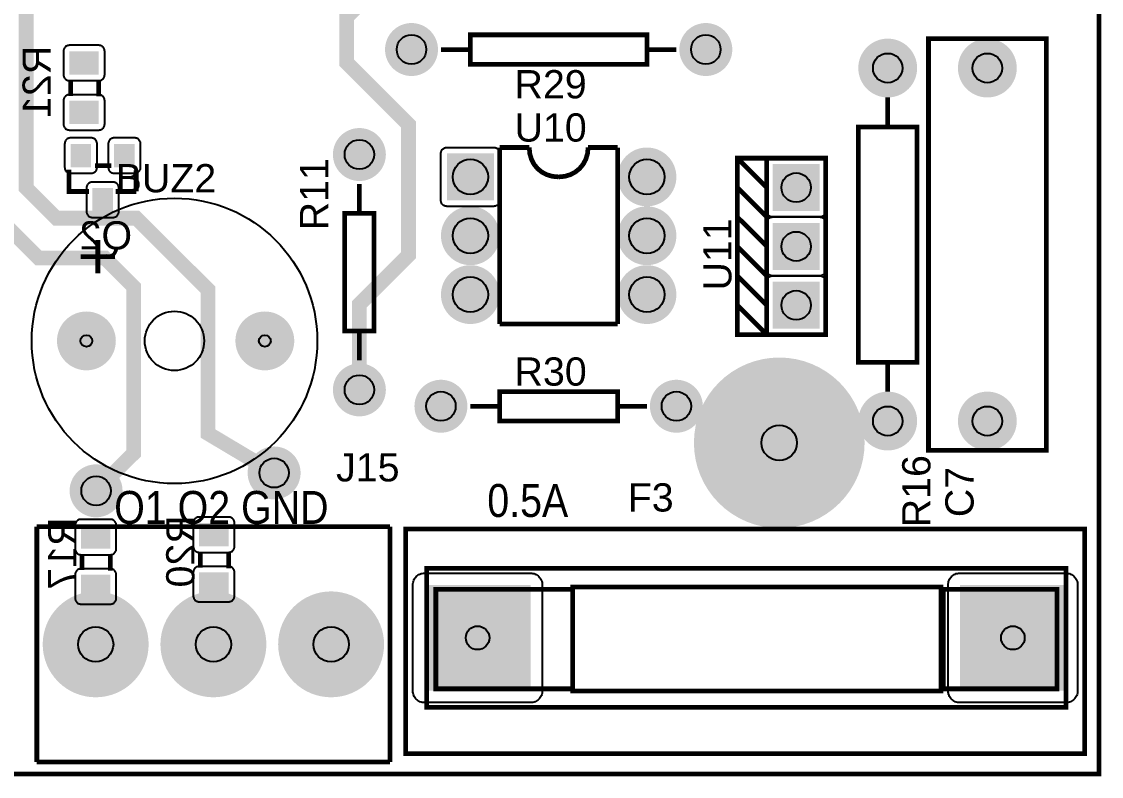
# Model space of a CAD drawing. Header units: inches. Extents: x -2.14 to 2.14, y -2.06 to 2.06.
# Drawn here: x 0.309 to 2.144, y -2.057 to -0.774 of the extents above; entities that cross this region are included whole.
import ezdxf

# ---------------------------------------------------------------- set-up
doc = ezdxf.new("R2010")
doc.units = ezdxf.units.IN
doc.layers.get('0').update_dxf_attribs({"linetype": 'CONTINUOUS'})

# ---------------------------------------------------------------- blocks, each defined once
blk = doc.blocks.new('RPAD')
blk.add_trace([(-0.5, -0.5), (-0.5, 0.5), (0.5, -0.5), (0.5, 0.5)])
blk = doc.blocks.new('EPAD')
at = {"const_width": 0.5}
blk.add_lwpolyline([(-0.25, 0, 1), (0.25, 0, 1)], format="xyb", close=True, dxfattribs=at)

msp = doc.modelspace()

# ---------------------------------------------------------------- linework, layer by layer
for points, const_width in [([(-1.978346, -2.05315), (2.139764, -2.05315), (2.139764, 2.05315), (-1.978346, 2.05315), (-1.978346, -2.05315)], 0.008), ([(-1.978346, -2.05315), (2.139764, -2.05315), (2.139764, 2.05315), (-1.978346, 2.05315), (-1.978346, -2.05315)], 0.008), ([(-1.978346, -2.05315), (2.139764, -2.05315), (2.139764, 2.05315), (-1.978346, 2.05315), (-1.978346, -2.05315)], 0.008), ([(0.883071, -1.400142), (0.883071, -1.254724), (0.966535, -1.17126), (0.966535, -0.949104), (0.861407, -0.843976), (0.861407, -0.766413), (0.919291, -0.70853), (0.919291, -0.207732), (0.900394, -0.188835)], 0.025), ([(0.435716, -1.571761), (0.499689, -1.507788), (0.499689, -1.22496), (0.450867, -1.176139), (0.338072, -1.176139), (0.221911, -1.059977), (0.221911, -0.781693), (0.216929, -0.706693)], 0.025), ([(0.316929, -0.706693), (0.316929, -1.057087), (0.36811, -1.108268), (0.504208, -1.108268), (0.625951, -1.23001), (0.625951, -1.474409), (0.738189, -1.541339)], 0.025), ([(1.071654, -0.846654), (1.371654, -0.846654), (1.371654, -0.796654), (1.071654, -0.796654), (1.071654, -0.846654)], 0.008), ([(1.071654, -0.846654), (1.371654, -0.846654), (1.371654, -0.796654), (1.071654, -0.796654), (1.071654, -0.846654)], 0.008), ([(1.071654, -0.846654), (1.371654, -0.846654), (1.371654, -0.796654), (1.071654, -0.796654), (1.071654, -0.846654)], 0.008), ([(1.85, -1.50315), (2.05, -1.50315), (2.05, -0.80315), (1.85, -0.80315), (1.85, -1.50315)], 0.008), ([(1.85, -1.50315), (2.05, -1.50315), (2.05, -0.80315), (1.85, -0.80315), (1.85, -1.50315)], 0.008), ([(1.85, -1.50315), (2.05, -1.50315), (2.05, -0.80315), (1.85, -0.80315), (1.85, -1.50315)], 0.008), ([(1.071654, -0.821654), (1.021654, -0.821654)], 0.008), ([(1.071654, -0.821654), (1.021654, -0.821654)], 0.008), ([(1.071654, -0.821654), (1.021654, -0.821654)], 0.008), ([(1.421654, -0.821654), (1.371654, -0.821654)], 0.008), ([(1.421654, -0.821654), (1.371654, -0.821654)], 0.008), ([(1.421654, -0.821654), (1.371654, -0.821654)], 0.008), ([(0.392354, -0.873488), (0.392354, -0.900488)], 0.008), ([(0.392354, -0.873488), (0.392354, -0.900488)], 0.008), ([(0.392354, -0.873488), (0.392354, -0.900488)], 0.008), ([(0.440354, -0.873488), (0.440354, -0.901488)], 0.008), ([(0.440354, -0.873488), (0.440354, -0.901488)], 0.008), ([(0.440354, -0.873488), (0.440354, -0.901488)], 0.008), ([(1.780709, -0.90315), (1.780709, -0.95315)], 0.008), ([(1.780709, -0.90315), (1.780709, -0.95315)], 0.008), ([(1.780709, -0.90315), (1.780709, -0.95315)], 0.008), ([(1.730709, -1.35315), (1.830709, -1.35315), (1.830709, -0.95315), (1.730709, -0.95315), (1.730709, -1.35315)], 0.008), ([(1.730709, -1.35315), (1.830709, -1.35315), (1.830709, -0.95315), (1.730709, -0.95315), (1.730709, -1.35315)], 0.008), ([(1.730709, -1.35315), (1.830709, -1.35315), (1.830709, -0.95315), (1.730709, -0.95315), (1.730709, -1.35315)], 0.008), ([(1.121654, -0.988189), (1.171654, -0.988189)], 0.008), ([(1.121654, -0.988189), (1.121654, -1.288189)], 0.008), ([(1.121654, -0.988189), (1.171654, -0.988189)], 0.008), ([(1.121654, -0.988189), (1.121654, -1.288189)], 0.008), ([(1.121654, -0.988189), (1.171654, -0.988189)], 0.008), ([(1.121654, -0.988189), (1.121654, -1.288189)], 0.008), ([(1.221654, -1.038189), (1.211179, -1.03723), (1.201607, -1.034455), (1.193089, -1.030015), (1.185779, -1.024064), (1.179828, -1.016754), (1.175388, -1.008236), (1.172613, -0.998664), (1.171654, -0.988189)], 0.008), ([(1.221654, -1.038189), (1.211179, -1.03723), (1.201607, -1.034455), (1.193089, -1.030015), (1.185779, -1.024064), (1.179828, -1.016754), (1.175388, -1.008236), (1.172613, -0.998664), (1.171654, -0.988189)], 0.008), ([(1.221654, -1.038189), (1.211179, -1.03723), (1.201607, -1.034455), (1.193089, -1.030015), (1.185779, -1.024064), (1.179828, -1.016754), (1.175388, -1.008236), (1.172613, -0.998664), (1.171654, -0.988189)], 0.008), ([(1.221654, -1.038189), (1.231841, -1.03723), (1.241279, -1.034455), (1.249779, -1.030015), (1.257154, -1.024064), (1.263216, -1.016754), (1.267779, -1.008236), (1.270654, -0.998664), (1.271654, -0.988189)], 0.008), ([(1.221654, -1.038189), (1.231841, -1.03723), (1.241279, -1.034455), (1.249779, -1.030015), (1.257154, -1.024064), (1.263216, -1.016754), (1.267779, -1.008236), (1.270654, -0.998664), (1.271654, -0.988189)], 0.008), ([(1.221654, -1.038189), (1.231841, -1.03723), (1.241279, -1.034455), (1.249779, -1.030015), (1.257154, -1.024064), (1.263216, -1.016754), (1.267779, -1.008236), (1.270654, -0.998664), (1.271654, -0.988189)], 0.008), ([(1.271654, -0.988189), (1.321654, -0.988189)], 0.008), ([(1.271654, -0.988189), (1.321654, -0.988189)], 0.008), ([(1.271654, -0.988189), (1.321654, -0.988189)], 0.008), ([(1.321654, -0.988189), (1.321654, -1.288189)], 0.008), ([(1.321654, -0.988189), (1.321654, -1.288189)], 0.008), ([(1.321654, -0.988189), (1.321654, -1.288189)], 0.008), ([(1.575197, -1.306299), (1.675197, -1.306299), (1.675197, -1.006299), (1.575197, -1.006299), (1.575197, -1.306299), (1.525197, -1.306299), (1.525197, -1.006299), (1.575197, -1.006299)], 0.008), ([(1.575197, -1.056299), (1.525197, -1.006299)], 0.008), ([(1.575197, -1.306299), (1.675197, -1.306299), (1.675197, -1.006299), (1.575197, -1.006299), (1.575197, -1.306299), (1.525197, -1.306299), (1.525197, -1.006299), (1.575197, -1.006299)], 0.008), ([(1.575197, -1.056299), (1.525197, -1.006299)], 0.008), ([(1.575197, -1.306299), (1.675197, -1.306299), (1.675197, -1.006299), (1.575197, -1.006299), (1.575197, -1.306299), (1.525197, -1.306299), (1.525197, -1.006299), (1.575197, -1.006299)], 0.008), ([(1.575197, -1.056299), (1.525197, -1.006299)], 0.008), ([(0.38985, -1.025969), (0.38985, -1.062969), (0.42385, -1.062969)], 0.008), ([(0.38985, -1.025969), (0.38985, -1.062969), (0.42385, -1.062969)], 0.008), ([(0.38985, -1.025969), (0.38985, -1.062969), (0.42385, -1.062969)], 0.008), ([(0.46185, -1.018969), (0.43385, -1.018969)], 0.008), ([(0.46185, -1.018969), (0.43385, -1.018969)], 0.008), ([(0.46185, -1.018969), (0.43385, -1.018969)], 0.008), ([(0.50385, -1.062969), (0.50385, -1.026969)], 0.008), ([(0.50385, -1.062969), (0.50385, -1.026969)], 0.008), ([(0.50385, -1.062969), (0.50385, -1.026969)], 0.008), ([(0.50385, -1.062969), (0.46885, -1.062969)], 0.008), ([(0.50385, -1.062969), (0.46885, -1.062969)], 0.008), ([(0.50385, -1.062969), (0.46885, -1.062969)], 0.008), ([(0.883071, -1.050142), (0.883071, -1.100142)], 0.008), ([(0.883071, -1.050142), (0.883071, -1.100142)], 0.008), ([(0.883071, -1.050142), (0.883071, -1.100142)], 0.008), ([(1.575197, -1.106299), (1.525197, -1.056299)], 0.008), ([(1.575197, -1.106299), (1.525197, -1.056299)], 0.008), ([(1.575197, -1.106299), (1.525197, -1.056299)], 0.008), ([(0.858071, -1.300142), (0.908071, -1.300142), (0.908071, -1.100142), (0.858071, -1.100142), (0.858071, -1.300142)], 0.008), ([(0.858071, -1.300142), (0.908071, -1.300142), (0.908071, -1.100142), (0.858071, -1.100142), (0.858071, -1.300142)], 0.008), ([(0.858071, -1.300142), (0.908071, -1.300142), (0.908071, -1.100142), (0.858071, -1.100142), (0.858071, -1.300142)], 0.008), ([(1.575197, -1.156299), (1.525197, -1.106299)], 0.008), ([(1.575197, -1.156299), (1.525197, -1.106299)], 0.008), ([(1.575197, -1.156299), (1.525197, -1.106299)], 0.008), ([(1.575197, -1.206299), (1.525197, -1.156299)], 0.008), ([(1.575197, -1.206299), (1.525197, -1.156299)], 0.008), ([(1.575197, -1.206299), (1.525197, -1.156299)], 0.008), ([(1.575197, -1.256299), (1.525197, -1.206299)], 0.008), ([(1.575197, -1.256299), (1.525197, -1.206299)], 0.008), ([(1.575197, -1.256299), (1.525197, -1.206299)], 0.008), ([(1.575197, -1.306299), (1.525197, -1.256299)], 0.008), ([(1.575197, -1.306299), (1.525197, -1.256299)], 0.008), ([(1.575197, -1.306299), (1.525197, -1.256299)], 0.008), ([(1.121654, -1.288189), (1.321654, -1.288189)], 0.008), ([(1.121654, -1.288189), (1.321654, -1.288189)], 0.008), ([(1.121654, -1.288189), (1.321654, -1.288189)], 0.008), ([(0.883071, -1.300142), (0.883071, -1.350142)], 0.008), ([(0.883071, -1.300142), (0.883071, -1.350142)], 0.008), ([(0.883071, -1.300142), (0.883071, -1.350142)], 0.008), ([(1.780709, -1.35315), (1.780709, -1.40315)], 0.008), ([(1.780709, -1.35315), (1.780709, -1.40315)], 0.008), ([(1.780709, -1.35315), (1.780709, -1.40315)], 0.008), ([(1.121654, -1.452953), (1.321654, -1.452953), (1.321654, -1.402953), (1.121654, -1.402953), (1.121654, -1.452953)], 0.008), ([(1.121654, -1.452953), (1.321654, -1.452953), (1.321654, -1.402953), (1.121654, -1.402953), (1.121654, -1.452953)], 0.008), ([(1.121654, -1.452953), (1.321654, -1.452953), (1.321654, -1.402953), (1.121654, -1.402953), (1.121654, -1.452953)], 0.008), ([(1.071654, -1.427953), (1.121654, -1.427953)], 0.008), ([(1.071654, -1.427953), (1.121654, -1.427953)], 0.008), ([(1.071654, -1.427953), (1.121654, -1.427953)], 0.008), ([(1.321654, -1.427953), (1.371654, -1.427953)], 0.008), ([(1.321654, -1.427953), (1.371654, -1.427953)], 0.008), ([(1.321654, -1.427953), (1.371654, -1.427953)], 0.008), ([(0.335039, -1.632677), (0.335039, -2.032677)], 0.008), ([(0.935039, -1.632677), (0.335039, -1.632677)], 0.008), ([(0.335039, -1.632677), (0.335039, -2.032677)], 0.008), ([(0.935039, -1.632677), (0.335039, -1.632677)], 0.008), ([(0.335039, -1.632677), (0.335039, -2.032677)], 0.008), ([(0.935039, -1.632677), (0.335039, -1.632677)], 0.008), ([(0.935039, -1.632677), (0.935039, -2.032677)], 0.008), ([(0.935039, -1.632677), (0.935039, -2.032677)], 0.008), ([(0.935039, -1.632677), (0.935039, -2.032677)], 0.008), ([(0.961811, -2.018504), (2.115354, -2.018504), (2.115354, -1.636614), (0.961811, -1.636614), (0.961811, -2.018504)], 0.008), ([(0.961811, -2.018504), (2.115354, -2.018504), (2.115354, -1.636614), (0.961811, -1.636614), (0.961811, -2.018504)], 0.008), ([(0.961811, -2.018504), (2.115354, -2.018504), (2.115354, -1.636614), (0.961811, -1.636614), (0.961811, -2.018504)], 0.008), ([(0.412039, -1.679252), (0.412039, -1.706252)], 0.008), ([(0.412039, -1.679252), (0.412039, -1.706252)], 0.008), ([(0.412039, -1.679252), (0.412039, -1.706252)], 0.008), ([(0.460039, -1.679252), (0.460039, -1.707252)], 0.008), ([(0.460039, -1.679252), (0.460039, -1.707252)], 0.008), ([(0.460039, -1.679252), (0.460039, -1.707252)], 0.008), ([(0.612827, -1.675315), (0.612827, -1.702315)], 0.008), ([(0.612827, -1.675315), (0.612827, -1.702315)], 0.008), ([(0.612827, -1.675315), (0.612827, -1.702315)], 0.008), ([(0.660827, -1.675315), (0.660827, -1.703315)], 0.008), ([(0.660827, -1.675315), (0.660827, -1.703315)], 0.008), ([(0.660827, -1.675315), (0.660827, -1.703315)], 0.008), ([(0.997244, -1.939764), (2.083858, -1.939764), (2.083858, -1.703543), (0.997244, -1.703543), (0.997244, -1.939764)], 0.008), ([(0.997244, -1.939764), (2.083858, -1.939764), (2.083858, -1.703543), (0.997244, -1.703543), (0.997244, -1.939764)], 0.008), ([(0.997244, -1.939764), (2.083858, -1.939764), (2.083858, -1.703543), (0.997244, -1.703543), (0.997244, -1.939764)], 0.008), ([(1.012992, -1.908268), (1.245276, -1.908268), (1.245276, -1.738976), (1.012992, -1.738976), (1.012992, -1.908268)], 0.008), ([(1.012992, -1.908268), (1.245276, -1.908268), (1.245276, -1.738976), (1.012992, -1.738976), (1.012992, -1.908268)], 0.008), ([(1.012992, -1.908268), (1.245276, -1.908268), (1.245276, -1.738976), (1.012992, -1.738976), (1.012992, -1.908268)], 0.008), ([(1.245276, -1.912205), (1.87126, -1.912205), (1.87126, -1.735039), (1.245276, -1.735039), (1.245276, -1.912205)], 0.008), ([(1.245276, -1.912205), (1.87126, -1.912205), (1.87126, -1.735039), (1.245276, -1.735039), (1.245276, -1.912205)], 0.008), ([(1.245276, -1.912205), (1.87126, -1.912205), (1.87126, -1.735039), (1.245276, -1.735039), (1.245276, -1.912205)], 0.008), ([(1.875197, -1.908268), (2.06811, -1.908268), (2.06811, -1.738976), (1.875197, -1.738976), (1.875197, -1.908268)], 0.008), ([(1.875197, -1.908268), (2.06811, -1.908268), (2.06811, -1.738976), (1.875197, -1.738976), (1.875197, -1.908268)], 0.008), ([(1.875197, -1.908268), (2.06811, -1.908268), (2.06811, -1.738976), (1.875197, -1.738976), (1.875197, -1.908268)], 0.008), ([(0.335039, -2.032677), (0.935039, -2.032677)], 0.008), ([(0.335039, -2.032677), (0.935039, -2.032677)], 0.008), ([(0.335039, -2.032677), (0.935039, -2.032677)], 0.008)]:
    msp.add_lwpolyline(points, dxfattribs=dict(const_width=const_width))
for points in [[(0.380354, -0.824488), (0.380354, -0.864488), (0.380405, -0.865528), (0.380553, -0.866533), (0.380795, -0.8675), (0.381126, -0.868424), (0.381541, -0.8693), (0.382035, -0.870124), (0.382605, -0.870892), (0.383245, -0.871598), (0.383951, -0.872238), (0.384719, -0.872807), (0.385543, -0.873302), (0.386419, -0.873717), (0.387343, -0.874047), (0.38831, -0.874289), (0.389315, -0.874438), (0.390354, -0.874488), (0.440354, -0.874488), (0.441394, -0.874438), (0.442399, -0.874289), (0.443366, -0.874047), (0.44429, -0.873717), (0.445166, -0.873302), (0.44599, -0.872807), (0.446757, -0.872238), (0.447464, -0.871598), (0.448104, -0.870892), (0.448673, -0.870124), (0.449168, -0.8693), (0.449583, -0.868424), (0.449913, -0.8675), (0.450156, -0.866533), (0.450304, -0.865528), (0.450354, -0.864488), (0.450354, -0.824488), (0.450304, -0.823449), (0.450156, -0.822444), (0.449913, -0.821477), (0.449583, -0.820553), (0.449168, -0.819676), (0.448673, -0.818852), (0.448104, -0.818085), (0.447464, -0.817379), (0.446757, -0.816739), (0.44599, -0.816169), (0.445166, -0.815675), (0.44429, -0.81526), (0.443366, -0.814929), (0.442399, -0.814687), (0.441394, -0.814539), (0.440354, -0.814488), (0.390354, -0.814488), (0.389315, -0.814539), (0.38831, -0.814687), (0.387343, -0.814929), (0.386419, -0.81526), (0.385543, -0.815675), (0.384719, -0.816169), (0.383951, -0.816739), (0.383245, -0.817379), (0.382605, -0.818085), (0.382035, -0.818852), (0.381541, -0.819676), (0.381126, -0.820553), (0.380795, -0.821477), (0.380553, -0.822444), (0.380405, -0.823449), (0.380354, -0.824488)], [(0.380354, -0.908488), (0.380354, -0.948488), (0.380405, -0.949528), (0.380553, -0.950533), (0.380795, -0.9515), (0.381126, -0.952424), (0.381541, -0.9533), (0.382035, -0.954124), (0.382605, -0.954892), (0.383245, -0.955598), (0.383951, -0.956238), (0.384719, -0.956807), (0.385543, -0.957302), (0.386419, -0.957717), (0.387343, -0.958047), (0.38831, -0.958289), (0.389315, -0.958438), (0.390354, -0.958488), (0.440354, -0.958488), (0.441394, -0.958438), (0.442399, -0.958289), (0.443366, -0.958047), (0.44429, -0.957717), (0.445166, -0.957302), (0.44599, -0.956807), (0.446757, -0.956238), (0.447464, -0.955598), (0.448104, -0.954892), (0.448673, -0.954124), (0.449168, -0.9533), (0.449583, -0.952424), (0.449913, -0.9515), (0.450156, -0.950533), (0.450304, -0.949528), (0.450354, -0.948488), (0.450354, -0.908488), (0.450304, -0.907449), (0.450156, -0.906444), (0.449913, -0.905477), (0.449583, -0.904553), (0.449168, -0.903676), (0.448673, -0.902852), (0.448104, -0.902085), (0.447464, -0.901379), (0.446757, -0.900739), (0.44599, -0.900169), (0.445166, -0.899675), (0.44429, -0.89926), (0.443366, -0.898929), (0.442399, -0.898687), (0.441394, -0.898539), (0.440354, -0.898488), (0.390354, -0.898488), (0.389315, -0.898539), (0.38831, -0.898687), (0.387343, -0.898929), (0.386419, -0.89926), (0.385543, -0.899675), (0.384719, -0.900169), (0.383951, -0.900739), (0.383245, -0.901379), (0.382605, -0.902085), (0.382035, -0.902852), (0.381541, -0.903676), (0.381126, -0.904553), (0.380795, -0.905477), (0.380553, -0.906444), (0.380405, -0.907449), (0.380354, -0.908488)], [(0.42735, -0.971969), (0.39235, -0.971969), (0.391311, -0.972019), (0.390306, -0.972167), (0.389339, -0.972409), (0.388415, -0.97274), (0.387539, -0.973155), (0.386715, -0.97365), (0.385947, -0.974219), (0.385241, -0.974859), (0.384601, -0.975565), (0.384031, -0.976333), (0.383537, -0.977157), (0.383122, -0.978033), (0.382791, -0.978957), (0.382549, -0.979924), (0.382401, -0.980929), (0.38235, -0.981969), (0.38235, -1.021969), (0.382401, -1.023008), (0.382549, -1.024013), (0.382791, -1.02498), (0.383122, -1.025904), (0.383537, -1.02678), (0.384031, -1.027604), (0.384601, -1.028372), (0.385241, -1.029078), (0.385947, -1.029718), (0.386715, -1.030287), (0.387539, -1.030782), (0.388415, -1.031197), (0.389339, -1.031528), (0.390306, -1.03177), (0.391311, -1.031918), (0.39235, -1.031969), (0.42735, -1.031969), (0.42839, -1.031918), (0.429395, -1.03177), (0.430362, -1.031528), (0.431286, -1.031197), (0.432162, -1.030782), (0.432986, -1.030287), (0.433754, -1.029718), (0.43446, -1.029078), (0.4351, -1.028372), (0.435669, -1.027604), (0.436164, -1.02678), (0.436579, -1.025904), (0.436909, -1.02498), (0.437152, -1.024013), (0.4373, -1.023008), (0.43735, -1.021969), (0.43735, -0.981969), (0.4373, -0.980929), (0.437152, -0.979924), (0.436909, -0.978957), (0.436579, -0.978033), (0.436164, -0.977157), (0.435669, -0.976333), (0.4351, -0.975565), (0.43446, -0.974859), (0.433754, -0.974219), (0.432986, -0.97365), (0.432162, -0.973155), (0.431286, -0.97274), (0.430362, -0.972409), (0.429395, -0.972167), (0.42839, -0.972019), (0.42735, -0.971969)], [(0.50135, -0.971969), (0.46635, -0.971969), (0.465311, -0.972019), (0.464306, -0.972167), (0.463339, -0.972409), (0.462415, -0.97274), (0.461539, -0.973155), (0.460715, -0.97365), (0.459947, -0.974219), (0.459241, -0.974859), (0.458601, -0.975565), (0.458031, -0.976333), (0.457537, -0.977157), (0.457122, -0.978033), (0.456791, -0.978957), (0.456549, -0.979924), (0.456401, -0.980929), (0.45635, -0.981969), (0.45635, -1.021969), (0.456401, -1.023008), (0.456549, -1.024013), (0.456791, -1.02498), (0.457122, -1.025904), (0.457537, -1.02678), (0.458031, -1.027604), (0.458601, -1.028372), (0.459241, -1.029078), (0.459947, -1.029718), (0.460715, -1.030287), (0.461539, -1.030782), (0.462415, -1.031197), (0.463339, -1.031528), (0.464306, -1.03177), (0.465311, -1.031918), (0.46635, -1.031969), (0.50135, -1.031969), (0.50239, -1.031918), (0.503395, -1.03177), (0.504362, -1.031528), (0.505286, -1.031197), (0.506162, -1.030782), (0.506986, -1.030287), (0.507754, -1.029718), (0.50846, -1.029078), (0.5091, -1.028372), (0.509669, -1.027604), (0.510164, -1.02678), (0.510579, -1.025904), (0.510909, -1.02498), (0.511152, -1.024013), (0.5113, -1.023008), (0.51135, -1.021969), (0.51135, -0.981969), (0.5113, -0.980929), (0.511152, -0.979924), (0.510909, -0.978957), (0.510579, -0.978033), (0.510164, -0.977157), (0.509669, -0.976333), (0.5091, -0.975565), (0.50846, -0.974859), (0.507754, -0.974219), (0.506986, -0.97365), (0.506162, -0.973155), (0.505286, -0.97274), (0.504362, -0.972409), (0.503395, -0.972167), (0.50239, -0.972019), (0.50135, -0.971969)], [(1.121654, -0.998189), (1.121654, -1.078189), (1.121603, -1.079228), (1.121455, -1.080233), (1.121213, -1.0812), (1.120882, -1.082124), (1.120467, -1.083001), (1.119972, -1.083825), (1.119403, -1.084593), (1.118763, -1.085298), (1.118057, -1.085939), (1.117289, -1.086508), (1.116465, -1.087002), (1.115589, -1.087417), (1.114665, -1.087748), (1.113698, -1.08799), (1.112693, -1.088139), (1.111654, -1.088189), (1.031654, -1.088189), (1.030614, -1.088139), (1.029609, -1.08799), (1.028642, -1.087748), (1.027718, -1.087417), (1.026842, -1.087002), (1.026018, -1.086508), (1.02525, -1.085939), (1.024544, -1.085298), (1.023904, -1.084593), (1.023335, -1.083825), (1.02284, -1.083001), (1.022425, -1.082124), (1.022094, -1.0812), (1.021852, -1.080233), (1.021704, -1.079228), (1.021654, -1.078189), (1.021654, -0.998189), (1.021704, -0.99715), (1.021852, -0.996144), (1.022094, -0.995178), (1.022425, -0.994254), (1.02284, -0.993377), (1.023335, -0.992553), (1.023904, -0.991785), (1.024544, -0.99108), (1.02525, -0.990439), (1.026018, -0.98987), (1.026842, -0.989376), (1.027718, -0.988961), (1.028642, -0.98863), (1.029609, -0.988388), (1.030614, -0.988239), (1.031654, -0.988189), (1.111654, -0.988189), (1.112693, -0.988239), (1.113698, -0.988388), (1.114665, -0.98863), (1.115589, -0.988961), (1.116465, -0.989376), (1.117289, -0.98987), (1.118057, -0.990439), (1.118763, -0.99108), (1.119403, -0.991785), (1.119972, -0.992553), (1.120467, -0.993377), (1.120882, -0.994254), (1.121213, -0.995178), (1.121455, -0.996144), (1.121603, -0.99715), (1.121654, -0.998189)], [(1.575197, -1.096299), (1.575197, -1.016299), (1.575247, -1.01526), (1.575396, -1.014255), (1.575638, -1.013288), (1.575969, -1.012364), (1.576383, -1.011487), (1.576878, -1.010663), (1.577447, -1.009896), (1.578087, -1.00919), (1.578794, -1.00855), (1.579561, -1.00798), (1.580385, -1.007486), (1.581261, -1.007071), (1.582185, -1.00674), (1.583152, -1.006498), (1.584157, -1.00635), (1.585197, -1.006299), (1.665197, -1.006299), (1.666236, -1.00635), (1.667241, -1.006498), (1.668208, -1.00674), (1.669132, -1.007071), (1.670009, -1.007486), (1.670833, -1.00798), (1.6716, -1.00855), (1.672306, -1.00919), (1.672946, -1.009896), (1.673516, -1.010663), (1.674011, -1.011487), (1.674425, -1.012364), (1.674756, -1.013288), (1.674998, -1.014255), (1.675146, -1.01526), (1.675197, -1.016299), (1.675197, -1.096299), (1.675146, -1.097339), (1.674998, -1.098344), (1.674756, -1.099311), (1.674425, -1.100235), (1.674011, -1.101111), (1.673516, -1.101935), (1.672946, -1.102703), (1.672306, -1.103409), (1.6716, -1.104049), (1.670833, -1.104618), (1.670009, -1.105113), (1.669132, -1.105528), (1.668208, -1.105858), (1.667241, -1.1061), (1.666236, -1.106249), (1.665197, -1.106299), (1.585197, -1.106299), (1.584157, -1.106249), (1.583152, -1.1061), (1.582185, -1.105858), (1.581261, -1.105528), (1.580385, -1.105113), (1.579561, -1.104618), (1.578794, -1.104049), (1.578087, -1.103409), (1.577447, -1.102703), (1.576878, -1.101935), (1.576383, -1.101111), (1.575969, -1.100235), (1.575638, -1.099311), (1.575396, -1.098344), (1.575247, -1.097339), (1.575197, -1.096299)], [(0.46435, -1.046969), (0.42935, -1.046969), (0.428311, -1.047019), (0.427306, -1.047167), (0.426339, -1.047409), (0.425415, -1.04774), (0.424539, -1.048155), (0.423715, -1.04865), (0.422947, -1.049219), (0.422241, -1.049859), (0.421601, -1.050565), (0.421031, -1.051333), (0.420537, -1.052157), (0.420122, -1.053033), (0.419791, -1.053957), (0.419549, -1.054924), (0.419401, -1.055929), (0.41935, -1.056969), (0.41935, -1.096969), (0.419401, -1.098008), (0.419549, -1.099013), (0.419791, -1.09998), (0.420122, -1.100904), (0.420537, -1.10178), (0.421031, -1.102604), (0.421601, -1.103372), (0.422241, -1.104078), (0.422947, -1.104718), (0.423715, -1.105287), (0.424539, -1.105782), (0.425415, -1.106197), (0.426339, -1.106528), (0.427306, -1.10677), (0.428311, -1.106918), (0.42935, -1.106969), (0.46435, -1.106969), (0.46539, -1.106918), (0.466395, -1.10677), (0.467362, -1.106528), (0.468286, -1.106197), (0.469162, -1.105782), (0.469986, -1.105287), (0.470754, -1.104718), (0.47146, -1.104078), (0.4721, -1.103372), (0.472669, -1.102604), (0.473164, -1.10178), (0.473579, -1.100904), (0.473909, -1.09998), (0.474152, -1.099013), (0.4743, -1.098008), (0.47435, -1.096969), (0.47435, -1.056969), (0.4743, -1.055929), (0.474152, -1.054924), (0.473909, -1.053957), (0.473579, -1.053033), (0.473164, -1.052157), (0.472669, -1.051333), (0.4721, -1.050565), (0.47146, -1.049859), (0.470754, -1.049219), (0.469986, -1.04865), (0.469162, -1.048155), (0.468286, -1.04774), (0.467362, -1.047409), (0.466395, -1.047167), (0.46539, -1.047019), (0.46435, -1.046969)], [(1.575197, -1.196299), (1.575197, -1.116299), (1.575247, -1.11526), (1.575396, -1.114255), (1.575638, -1.113288), (1.575969, -1.112364), (1.576383, -1.111487), (1.576878, -1.110663), (1.577447, -1.109896), (1.578087, -1.10919), (1.578794, -1.10855), (1.579561, -1.10798), (1.580385, -1.107486), (1.581261, -1.107071), (1.582185, -1.10674), (1.583152, -1.106498), (1.584157, -1.10635), (1.585197, -1.106299), (1.665197, -1.106299), (1.666236, -1.10635), (1.667241, -1.106498), (1.668208, -1.10674), (1.669132, -1.107071), (1.670009, -1.107486), (1.670833, -1.10798), (1.6716, -1.10855), (1.672306, -1.10919), (1.672946, -1.109896), (1.673516, -1.110663), (1.674011, -1.111487), (1.674425, -1.112364), (1.674756, -1.113288), (1.674998, -1.114255), (1.675146, -1.11526), (1.675197, -1.116299), (1.675197, -1.196299), (1.675146, -1.197339), (1.674998, -1.198344), (1.674756, -1.199311), (1.674425, -1.200235), (1.674011, -1.201111), (1.673516, -1.201935), (1.672946, -1.202703), (1.672306, -1.203409), (1.6716, -1.204049), (1.670833, -1.204618), (1.670009, -1.205113), (1.669132, -1.205528), (1.668208, -1.205858), (1.667241, -1.2061), (1.666236, -1.206249), (1.665197, -1.206299), (1.585197, -1.206299), (1.584157, -1.206249), (1.583152, -1.2061), (1.582185, -1.205858), (1.581261, -1.205528), (1.580385, -1.205113), (1.579561, -1.204618), (1.578794, -1.204049), (1.578087, -1.203409), (1.577447, -1.202703), (1.576878, -1.201935), (1.576383, -1.201111), (1.575969, -1.200235), (1.575638, -1.199311), (1.575396, -1.198344), (1.575247, -1.197339), (1.575197, -1.196299)], [(1.575197, -1.296299), (1.575197, -1.216299), (1.575247, -1.21526), (1.575396, -1.214255), (1.575638, -1.213288), (1.575969, -1.212364), (1.576383, -1.211487), (1.576878, -1.210663), (1.577447, -1.209896), (1.578087, -1.20919), (1.578794, -1.20855), (1.579561, -1.20798), (1.580385, -1.207486), (1.581261, -1.207071), (1.582185, -1.20674), (1.583152, -1.206498), (1.584157, -1.20635), (1.585197, -1.206299), (1.665197, -1.206299), (1.666236, -1.20635), (1.667241, -1.206498), (1.668208, -1.20674), (1.669132, -1.207071), (1.670009, -1.207486), (1.670833, -1.20798), (1.6716, -1.20855), (1.672306, -1.20919), (1.672946, -1.209896), (1.673516, -1.210663), (1.674011, -1.211487), (1.674425, -1.212364), (1.674756, -1.213288), (1.674998, -1.214255), (1.675146, -1.21526), (1.675197, -1.216299), (1.675197, -1.296299), (1.675146, -1.297339), (1.674998, -1.298344), (1.674756, -1.299311), (1.674425, -1.300235), (1.674011, -1.301111), (1.673516, -1.301935), (1.672946, -1.302703), (1.672306, -1.303409), (1.6716, -1.304049), (1.670833, -1.304618), (1.670009, -1.305113), (1.669132, -1.305528), (1.668208, -1.305858), (1.667241, -1.3061), (1.666236, -1.306249), (1.665197, -1.306299), (1.585197, -1.306299), (1.584157, -1.306249), (1.583152, -1.3061), (1.582185, -1.305858), (1.581261, -1.305528), (1.580385, -1.305113), (1.579561, -1.304618), (1.578794, -1.304049), (1.578087, -1.303409), (1.577447, -1.302703), (1.576878, -1.301935), (1.576383, -1.301111), (1.575969, -1.300235), (1.575638, -1.299311), (1.575396, -1.298344), (1.575247, -1.297339), (1.575197, -1.296299)], [(0.400039, -1.630252), (0.400039, -1.670252), (0.40009, -1.671291), (0.400238, -1.672296), (0.40048, -1.673263), (0.400811, -1.674187), (0.401226, -1.675064), (0.40172, -1.675888), (0.40229, -1.676656), (0.40293, -1.677361), (0.403636, -1.678002), (0.404404, -1.678571), (0.405228, -1.679065), (0.406104, -1.67948), (0.407028, -1.679811), (0.407995, -1.680053), (0.409, -1.680202), (0.410039, -1.680252), (0.460039, -1.680252), (0.461079, -1.680202), (0.462084, -1.680053), (0.463051, -1.679811), (0.463975, -1.67948), (0.464851, -1.679065), (0.465675, -1.678571), (0.466443, -1.678002), (0.467149, -1.677361), (0.467789, -1.676656), (0.468358, -1.675888), (0.468853, -1.675064), (0.469268, -1.674187), (0.469598, -1.673263), (0.469841, -1.672296), (0.469989, -1.671291), (0.470039, -1.670252), (0.470039, -1.630252), (0.469989, -1.629213), (0.469841, -1.628207), (0.469598, -1.627241), (0.469268, -1.626317), (0.468853, -1.62544), (0.468358, -1.624616), (0.467789, -1.623848), (0.467149, -1.623143), (0.466443, -1.622502), (0.465675, -1.621933), (0.464851, -1.621439), (0.463975, -1.621024), (0.463051, -1.620693), (0.462084, -1.620451), (0.461079, -1.620302), (0.460039, -1.620252), (0.410039, -1.620252), (0.409, -1.620302), (0.407995, -1.620451), (0.407028, -1.620693), (0.406104, -1.621024), (0.405228, -1.621439), (0.404404, -1.621933), (0.403636, -1.622502), (0.40293, -1.623143), (0.40229, -1.623848), (0.40172, -1.624616), (0.401226, -1.62544), (0.400811, -1.626317), (0.40048, -1.627241), (0.400238, -1.628207), (0.40009, -1.629213), (0.400039, -1.630252)], [(0.600827, -1.626315), (0.600827, -1.666315), (0.600877, -1.667354), (0.601026, -1.668359), (0.601268, -1.669326), (0.601598, -1.67025), (0.602013, -1.671127), (0.602508, -1.671951), (0.603077, -1.672719), (0.603717, -1.673424), (0.604424, -1.674065), (0.605191, -1.674634), (0.606015, -1.675128), (0.606891, -1.675543), (0.607815, -1.675874), (0.608782, -1.676116), (0.609787, -1.676265), (0.610827, -1.676315), (0.660827, -1.676315), (0.661866, -1.676265), (0.662871, -1.676116), (0.663838, -1.675874), (0.664762, -1.675543), (0.665639, -1.675128), (0.666463, -1.674634), (0.66723, -1.674065), (0.667936, -1.673424), (0.668576, -1.672719), (0.669146, -1.671951), (0.669641, -1.671127), (0.670055, -1.67025), (0.670386, -1.669326), (0.670628, -1.668359), (0.670776, -1.667354), (0.670827, -1.666315), (0.670827, -1.626315), (0.670776, -1.625276), (0.670628, -1.62427), (0.670386, -1.623304), (0.670055, -1.62238), (0.669641, -1.621503), (0.669146, -1.620679), (0.668576, -1.619911), (0.667936, -1.619206), (0.66723, -1.618565), (0.666463, -1.617996), (0.665639, -1.617502), (0.664762, -1.617087), (0.663838, -1.616756), (0.662871, -1.616514), (0.661866, -1.616365), (0.660827, -1.616315), (0.610827, -1.616315), (0.609787, -1.616365), (0.608782, -1.616514), (0.607815, -1.616756), (0.606891, -1.617087), (0.606015, -1.617502), (0.605191, -1.617996), (0.604424, -1.618565), (0.603717, -1.619206), (0.603077, -1.619911), (0.602508, -1.620679), (0.602013, -1.621503), (0.601598, -1.62238), (0.601268, -1.623304), (0.601026, -1.62427), (0.600877, -1.625276), (0.600827, -1.626315)], [(0.400039, -1.714252), (0.400039, -1.754252), (0.40009, -1.755291), (0.400238, -1.756296), (0.40048, -1.757263), (0.400811, -1.758187), (0.401226, -1.759064), (0.40172, -1.759888), (0.40229, -1.760656), (0.40293, -1.761361), (0.403636, -1.762002), (0.404404, -1.762571), (0.405228, -1.763065), (0.406104, -1.76348), (0.407028, -1.763811), (0.407995, -1.764053), (0.409, -1.764202), (0.410039, -1.764252), (0.460039, -1.764252), (0.461079, -1.764202), (0.462084, -1.764053), (0.463051, -1.763811), (0.463975, -1.76348), (0.464851, -1.763065), (0.465675, -1.762571), (0.466443, -1.762002), (0.467149, -1.761361), (0.467789, -1.760656), (0.468358, -1.759888), (0.468853, -1.759064), (0.469268, -1.758187), (0.469598, -1.757263), (0.469841, -1.756296), (0.469989, -1.755291), (0.470039, -1.754252), (0.470039, -1.714252), (0.469989, -1.713213), (0.469841, -1.712207), (0.469598, -1.711241), (0.469268, -1.710317), (0.468853, -1.70944), (0.468358, -1.708616), (0.467789, -1.707848), (0.467149, -1.707143), (0.466443, -1.706502), (0.465675, -1.705933), (0.464851, -1.705439), (0.463975, -1.705024), (0.463051, -1.704693), (0.462084, -1.704451), (0.461079, -1.704302), (0.460039, -1.704252), (0.410039, -1.704252), (0.409, -1.704302), (0.407995, -1.704451), (0.407028, -1.704693), (0.406104, -1.705024), (0.405228, -1.705439), (0.404404, -1.705933), (0.403636, -1.706502), (0.40293, -1.707143), (0.40229, -1.707848), (0.40172, -1.708616), (0.401226, -1.70944), (0.400811, -1.710317), (0.40048, -1.711241), (0.400238, -1.712207), (0.40009, -1.713213), (0.400039, -1.714252)], [(0.600827, -1.710315), (0.600827, -1.750315), (0.600877, -1.751354), (0.601026, -1.752359), (0.601268, -1.753326), (0.601598, -1.75425), (0.602013, -1.755127), (0.602508, -1.755951), (0.603077, -1.756719), (0.603717, -1.757424), (0.604424, -1.758065), (0.605191, -1.758634), (0.606015, -1.759128), (0.606891, -1.759543), (0.607815, -1.759874), (0.608782, -1.760116), (0.609787, -1.760265), (0.610827, -1.760315), (0.660827, -1.760315), (0.661866, -1.760265), (0.662871, -1.760116), (0.663838, -1.759874), (0.664762, -1.759543), (0.665639, -1.759128), (0.666463, -1.758634), (0.66723, -1.758065), (0.667936, -1.757424), (0.668576, -1.756719), (0.669146, -1.755951), (0.669641, -1.755127), (0.670055, -1.75425), (0.670386, -1.753326), (0.670628, -1.752359), (0.670776, -1.751354), (0.670827, -1.750315), (0.670827, -1.710315), (0.670776, -1.709276), (0.670628, -1.70827), (0.670386, -1.707304), (0.670055, -1.70638), (0.669641, -1.705503), (0.669146, -1.704679), (0.668576, -1.703911), (0.667936, -1.703206), (0.66723, -1.702565), (0.666463, -1.701996), (0.665639, -1.701502), (0.664762, -1.701087), (0.663838, -1.700756), (0.662871, -1.700514), (0.661866, -1.700365), (0.660827, -1.700315), (0.610827, -1.700315), (0.609787, -1.700365), (0.608782, -1.700514), (0.607815, -1.700756), (0.606891, -1.701087), (0.606015, -1.701502), (0.605191, -1.701996), (0.604424, -1.702565), (0.603717, -1.703206), (0.603077, -1.703911), (0.602508, -1.704679), (0.602013, -1.705503), (0.601598, -1.70638), (0.601268, -1.707304), (0.601026, -1.70827), (0.600877, -1.709276), (0.600827, -1.710315)], [(0.993858, -1.711654), (1.173858, -1.711654), (1.175937, -1.711755), (1.177948, -1.712052), (1.179881, -1.712535), (1.18173, -1.713196), (1.183482, -1.714026), (1.18513, -1.715015), (1.186665, -1.716155), (1.188077, -1.717435), (1.189357, -1.718847), (1.190496, -1.720381), (1.191485, -1.72203), (1.192315, -1.723782), (1.192977, -1.72563), (1.19346, -1.727564), (1.193757, -1.729575), (1.193858, -1.731654), (1.193858, -1.911654), (1.193757, -1.913732), (1.19346, -1.915743), (1.192977, -1.917677), (1.192315, -1.919525), (1.191485, -1.921277), (1.190496, -1.922926), (1.189357, -1.92446), (1.188077, -1.925872), (1.186665, -1.927152), (1.18513, -1.928292), (1.183482, -1.929281), (1.18173, -1.930111), (1.179881, -1.930772), (1.177948, -1.931256), (1.175937, -1.931552), (1.173858, -1.931654), (0.993858, -1.931654), (0.99178, -1.931552), (0.989769, -1.931256), (0.987835, -1.930772), (0.985987, -1.930111), (0.984235, -1.929281), (0.982586, -1.928292), (0.981052, -1.927152), (0.979639, -1.925872), (0.978359, -1.92446), (0.97722, -1.922926), (0.976231, -1.921277), (0.975401, -1.919525), (0.97474, -1.917677), (0.974256, -1.915743), (0.973959, -1.913732), (0.973858, -1.911654), (0.973858, -1.731654), (0.973959, -1.729575), (0.974256, -1.727564), (0.97474, -1.72563), (0.975401, -1.723782), (0.976231, -1.72203), (0.97722, -1.720381), (0.978359, -1.718847), (0.979639, -1.717435), (0.981052, -1.716155), (0.982586, -1.715015), (0.984235, -1.714026), (0.985987, -1.713196), (0.987835, -1.712535), (0.989769, -1.712052), (0.99178, -1.711755), (0.993858, -1.711654)], [(1.903307, -1.711654), (2.083307, -1.711654), (2.085386, -1.711755), (2.087396, -1.712052), (2.08933, -1.712535), (2.091178, -1.713196), (2.092931, -1.714026), (2.094579, -1.715015), (2.096114, -1.716155), (2.097526, -1.717435), (2.098806, -1.718847), (2.099945, -1.720381), (2.100934, -1.72203), (2.101764, -1.723782), (2.102426, -1.72563), (2.102909, -1.727564), (2.103206, -1.729575), (2.103307, -1.731654), (2.103307, -1.911654), (2.103206, -1.913732), (2.102909, -1.915743), (2.102426, -1.917677), (2.101764, -1.919525), (2.100934, -1.921277), (2.099945, -1.922926), (2.098806, -1.92446), (2.097526, -1.925872), (2.096114, -1.927152), (2.094579, -1.928292), (2.092931, -1.929281), (2.091178, -1.930111), (2.08933, -1.930772), (2.087396, -1.931256), (2.085386, -1.931552), (2.083307, -1.931654), (1.903307, -1.931654), (1.901228, -1.931552), (1.899218, -1.931256), (1.897284, -1.930772), (1.895436, -1.930111), (1.893683, -1.929281), (1.892035, -1.928292), (1.8905, -1.927152), (1.889088, -1.925872), (1.887808, -1.92446), (1.886669, -1.922926), (1.88568, -1.921277), (1.88485, -1.919525), (1.884189, -1.917677), (1.883705, -1.915743), (1.883408, -1.913732), (1.883307, -1.911654), (1.883307, -1.731654), (1.883408, -1.729575), (1.883705, -1.727564), (1.884189, -1.72563), (1.88485, -1.723782), (1.88568, -1.72203), (1.886669, -1.720381), (1.887808, -1.718847), (1.889088, -1.717435), (1.8905, -1.716155), (1.892035, -1.715015), (1.893683, -1.714026), (1.895436, -1.713196), (1.897284, -1.712535), (1.899218, -1.712052), (1.901228, -1.711755), (1.903307, -1.711654)]]:
    msp.add_lwpolyline(points, close=True)
for centre, radius in [((0.971654, -0.821654), 0.025), ((1.471654, -0.821654), 0.025), ((1.780709, -0.85315), 0.025), ((1.95, -0.85315), 0.025), ((0.883071, -1.000142), 0.025), ((1.071653, -1.038189), 0.03), ((1.371654, -1.038189), 0.03), ((1.625197, -1.056299), 0.025), ((0.568898, -1.316929), 0.242565), ((0.568898, -1.316929), 0.242565), ((0.568898, -1.316929), 0.242565), ((1.071653, -1.138189), 0.03), ((1.371654, -1.138189), 0.03), ((1.625197, -1.156299), 0.025), ((1.071653, -1.238189), 0.03), ((1.371654, -1.238189), 0.03), ((1.625197, -1.256299), 0.025), ((0.568898, -1.316929), 0.050418), ((0.568898, -1.316929), 0.050418), ((0.568898, -1.316929), 0.050418), ((0.419291, -1.316929), 0.01), ((0.722441, -1.316929), 0.01), ((0.883071, -1.400142), 0.025), ((1.021654, -1.427953), 0.025), ((1.421654, -1.427953), 0.025), ((1.780709, -1.45315), 0.025), ((1.95, -1.45315), 0.025), ((1.596457, -1.490157), 0.03), ((0.738189, -1.541339), 0.025), ((0.435716, -1.571761), 0.025), ((0.435039, -1.832677), 0.03), ((0.635039, -1.832677), 0.03), ((0.835039, -1.832677), 0.03), ((1.083858, -1.821653), 0.02), ((1.993307, -1.821653), 0.02)]:
    msp.add_circle(centre, radius)

# ---------------------------------------------------------------- block references
for name, p, xscale, yscale in [('EPAD', (0.971654, -0.821654), 0.09, 0.09), ('EPAD', (0.971654, -0.821654), 0.07, 0.07), ('EPAD', (1.471654, -0.821654), 0.09, 0.09), ('EPAD', (1.471654, -0.821654), 0.07, 0.07), ('EPAD', (1.780709, -0.85315), 0.1, 0.1), ('EPAD', (1.95, -0.85315), 0.1, 0.1), ('EPAD', (1.780709, -0.85315), 0.08, 0.08), ('EPAD', (1.95, -0.85315), 0.08, 0.08), ('EPAD', (0.883071, -1.000142), 0.09, 0.09), ('EPAD', (0.883071, -1.000142), 0.07, 0.07), ('RPAD', (0.40985, -1.001969), 0.035, 0.04), ('RPAD', (0.48385, -1.001969), 0.035, 0.04), ('EPAD', (1.371654, -1.038189), 0.1, 0.1), ('EPAD', (1.371654, -1.038189), 0.08, 0.08), ('RPAD', (0.44685, -1.076969), 0.035, 0.04), ('EPAD', (1.071654, -1.138189), 0.1, 0.1), ('EPAD', (1.071654, -1.138189), 0.08, 0.08), ('EPAD', (1.371654, -1.138189), 0.1, 0.1), ('EPAD', (1.371654, -1.138189), 0.08, 0.08), ('EPAD', (1.071654, -1.238189), 0.1, 0.1), ('EPAD', (1.371654, -1.238189), 0.1, 0.1), ('EPAD', (1.071654, -1.238189), 0.08, 0.08), ('EPAD', (1.371654, -1.238189), 0.08, 0.08), ('EPAD', (0.419291, -1.316929), 0.1, 0.1), ('EPAD', (0.419291, -1.316929), 0.08, 0.08), ('EPAD', (0.722441, -1.316929), 0.1, 0.1), ('EPAD', (0.722441, -1.316929), 0.08, 0.08), ('EPAD', (0.883071, -1.400142), 0.09, 0.09), ('EPAD', (1.596457, -1.490157), 0.29, 0.29), ('EPAD', (0.883071, -1.400142), 0.07, 0.07), ('EPAD', (1.596457, -1.490157), 0.25, 0.25), ('EPAD', (1.021654, -1.427953), 0.09, 0.09), ('EPAD', (1.021654, -1.427953), 0.07, 0.07), ('EPAD', (1.421654, -1.427953), 0.09, 0.09), ('EPAD', (1.421654, -1.427953), 0.07, 0.07), ('EPAD', (1.780709, -1.45315), 0.1, 0.1), ('EPAD', (1.95, -1.45315), 0.1, 0.1), ('EPAD', (1.780709, -1.45315), 0.08, 0.08), ('EPAD', (1.95, -1.45315), 0.08, 0.08), ('EPAD', (0.738189, -1.541339), 0.09, 0.09), ('EPAD', (0.738189, -1.541339), 0.07, 0.07), ('EPAD', (0.435716, -1.571761), 0.09, 0.09), ('EPAD', (0.435716, -1.571761), 0.07, 0.07), ('EPAD', (0.435039, -1.832677), 0.18, 0.18), ('EPAD', (0.635039, -1.832677), 0.18, 0.18), ('EPAD', (0.835039, -1.832677), 0.18, 0.18), ('RPAD', (1.083858, -1.821653), 0.18, 0.18), ('RPAD', (1.993307, -1.821653), 0.18, 0.18), ('EPAD', (0.435039, -1.832677), 0.15, 0.15), ('EPAD', (0.635039, -1.832677), 0.15, 0.15), ('EPAD', (0.835039, -1.832677), 0.15, 0.15)]:
    msp.add_blockref(name, p, dxfattribs=dict(xscale=xscale, yscale=yscale))
for p, xscale, yscale, rotation in [((0.415354, -0.844488), 0.04, 0.05, 90), ((0.415354, -0.928488), 0.04, 0.05, 90), ((1.071653, -1.038189), 0.08, 0.08, -90), ((1.625197, -1.056299), 0.08, 0.08, 90), ((1.625197, -1.156299), 0.08, 0.08, 90), ((1.625197, -1.256299), 0.08, 0.08, 90), ((0.435039, -1.650252), 0.04, 0.05, 90), ((0.635827, -1.646315), 0.04, 0.05, 90), ((0.435039, -1.734252), 0.04, 0.05, 90), ((0.635827, -1.730315), 0.04, 0.05, 90)]:
    msp.add_blockref('RPAD', p, dxfattribs=dict(xscale=xscale, yscale=yscale, rotation=rotation))

# ---------------------------------------------------------------- texts
at = {"text_generation_flag": 2, "width": 1.041667}
for s, p in [('R21', (0.358732, -0.815425)), ('R21', (0.358732, -0.815425)), ('R21', (0.358732, -0.815425)), ('R17', (0.402039, -1.617252)), ('R17', (0.402039, -1.617252)), ('R17', (0.402039, -1.617252)), ('R20', (0.602827, -1.613315)), ('R20', (0.602827, -1.613315)), ('R20', (0.602827, -1.613315))]:
    msp.add_text(s, height=0.048, rotation=90, dxfattribs=at).set_placement(p)
for s, height, width, p in [('R29', 0.048, 1.041667, (1.146654, -0.904654)), ('R29', 0.048, 1.041667, (1.146654, -0.904654)), ('R29', 0.048, 1.041667, (1.146654, -0.904654)), ('U10', 0.048, 1.041667, (1.146654, -0.978189)), ('U10', 0.048, 1.041667, (1.146654, -0.978189)), ('U10', 0.048, 1.041667, (1.146654, -0.978189)), ('BUZ2', 0.048, 1.041667, (0.468898, -1.064364)), ('BUZ2', 0.048, 1.041667, (0.468898, -1.064364)), ('BUZ2', 0.048, 1.041667, (0.468898, -1.064364)), ('+', 0.08, 1.125, (0.403543, -1.212441)), ('+', 0.08, 1.125, (0.403543, -1.212441)), ('+', 0.08, 1.125, (0.403543, -1.212441)), ('R30', 0.048, 1.041667, (1.146654, -1.392953)), ('R30', 0.048, 1.041667, (1.146654, -1.392953)), ('R30', 0.048, 1.041667, (1.146654, -1.392953)), ('J15', 0.048, 1.041667, (0.843504, -1.555748)), ('J15', 0.048, 1.041667, (0.843504, -1.555748)), ('J15', 0.048, 1.041667, (0.843504, -1.555748)), ('0.5A', 0.056, 0.892857, (1.100394, -1.61615)), ('0.5A', 0.056, 0.892857, (1.100394, -1.61615)), ('0.5A', 0.056, 0.892857, (1.100394, -1.61615)), ('F3', 0.048, 1.041667, (1.338976, -1.606929)), ('F3', 0.048, 1.041667, (1.338976, -1.606929)), ('F3', 0.048, 1.041667, (1.338976, -1.606929)), ('O1 O2 GND', 0.056, 0.892857, (0.466535, -1.627961)), ('O1 O2 GND', 0.056, 0.892857, (0.466535, -1.627961)), ('O1 O2 GND', 0.056, 0.892857, (0.466535, -1.627961))]:
    msp.add_text(s, height=height, dxfattribs=dict(width=width)).set_placement(p)
at = {"width": 1.041667}
for s, p in [('R11', (0.830213, -1.128953)), ('R11', (0.830213, -1.128953)), ('R11', (0.830213, -1.128953)), ('U11', (1.515197, -1.231299)), ('U11', (1.515197, -1.231299)), ('U11', (1.515197, -1.231299)), ('R16', (1.853276, -1.633661)), ('R16', (1.853276, -1.633661)), ('R16', (1.853276, -1.633661)), ('C7', (1.926614, -1.616535)), ('C7', (1.926614, -1.616535)), ('C7', (1.926614, -1.616535))]:
    msp.add_text(s, height=0.048, rotation=90, dxfattribs=at).set_placement(p)
at = {"text_generation_flag": 2, "width": 1.041667}
msp.add_text('Q2', height=0.048, dxfattribs=at).set_placement((0.49685, -1.161543))
msp.add_text('Q2', height=0.048, dxfattribs=at).set_placement((0.49685, -1.161543))
msp.add_text('Q2', height=0.048, dxfattribs=at).set_placement((0.49685, -1.161543))

doc.saveas('drawing.dxf')
